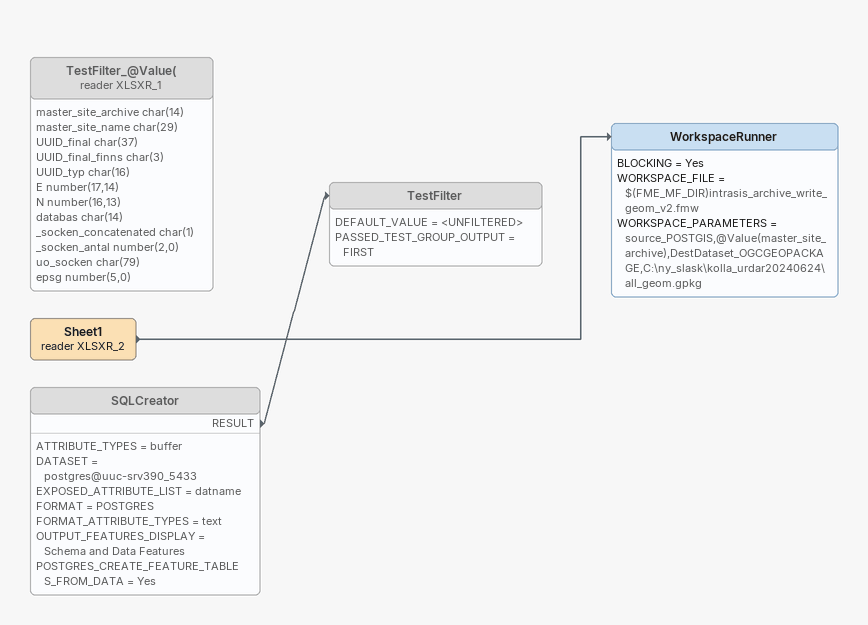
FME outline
TestFilter_@Value( (reader XLSXR_1) [off]
    attributes: master_site_archive char(14), master_site_name char(29), UUID_final char(37), UUID_final_finns char(3), UUID_typ char(16), E number(17,14), N number(16,13), databas char(14), _socken_concatenated char(1), _socken_antal number(2,0), uo_socken char(79), epsg number(5,0)
Sheet1 (reader XLSXR_2)
    -> WorkspaceRunner
WorkspaceRunner
    BLOCKING = Yes
    WORKSPACE_FILE = $(FME_MF_DIR)intrasis_archive_write_geom_v2.fmw
    WORKSPACE_PARAMETERS = source_POSTGIS,@Value(master_site_archive),DestDataset_OGCGEOPACKAGE,C:\ny_slask\kolla_urdar20240624\all_geom.gpkg
SQLCreator [off]
    ATTRIBUTE_TYPES = buffer
    DATASET = postgres@uuc-srv390_5433
    EXPOSED_ATTRIBUTE_LIST = datname
    FORMAT = POSTGRES
    FORMAT_ATTRIBUTE_TYPES = text
    OUTPUT_FEATURES_DISPLAY = Schema and Data Features
    POSTGRES_CREATE_FEATURE_TABLES_FROM_DATA = Yes
    RESULT -> TestFilter
TestFilter [off]
    DEFAULT_VALUE = <UNFILTERED>
    PASSED_TEST_GROUP_OUTPUT = FIRST
